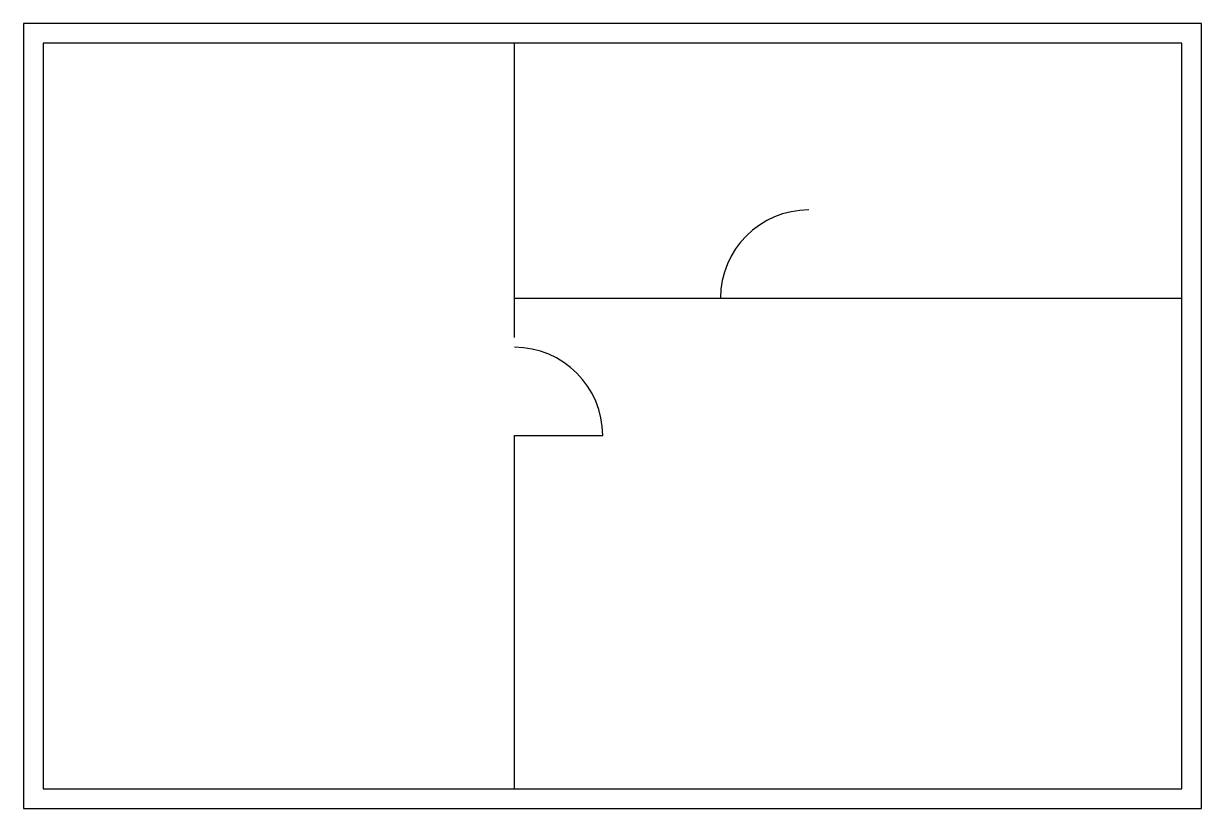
# Model space of a CAD drawing. Extents: x 0 to 12000, y 0 to 8000.
import ezdxf

# ---------------------------------------------------------------- set-up
doc = ezdxf.new("R2010")
doc.units = 0
doc.header["$MEASUREMENT"] = 0
doc.layers.add('DOORS', color=2, linetype='Continuous')
doc.layers.add('WALLS', color=7, linetype='Continuous')

msp = doc.modelspace()

# ---------------------------------------------------------------- linework, layer by layer
at = {"layer": 'DOORS'}
msp.add_line((5000, 3800), (5900, 3800), dxfattribs=at)
for centre, start, end in [((8000, 5200), 90, 180), ((5000, 3800), 0, 90)]:
    msp.add_arc(centre, 900, start, end, dxfattribs=at)
at = {"layer": 'WALLS'}
for p, q in [((5000, 4800), (5000, 7800)), ((5000, 5200), (11800, 5200)), ((5000, 200), (5000, 3800))]:
    msp.add_line(p, q, dxfattribs=at)
for points in [[(0, 0), (12000, 0), (12000, 8000), (0, 8000)], [(200, 200), (11800, 200), (11800, 7800), (200, 7800)]]:
    msp.add_lwpolyline(points, close=True, dxfattribs=at)

doc.saveas('drawing.dxf')
